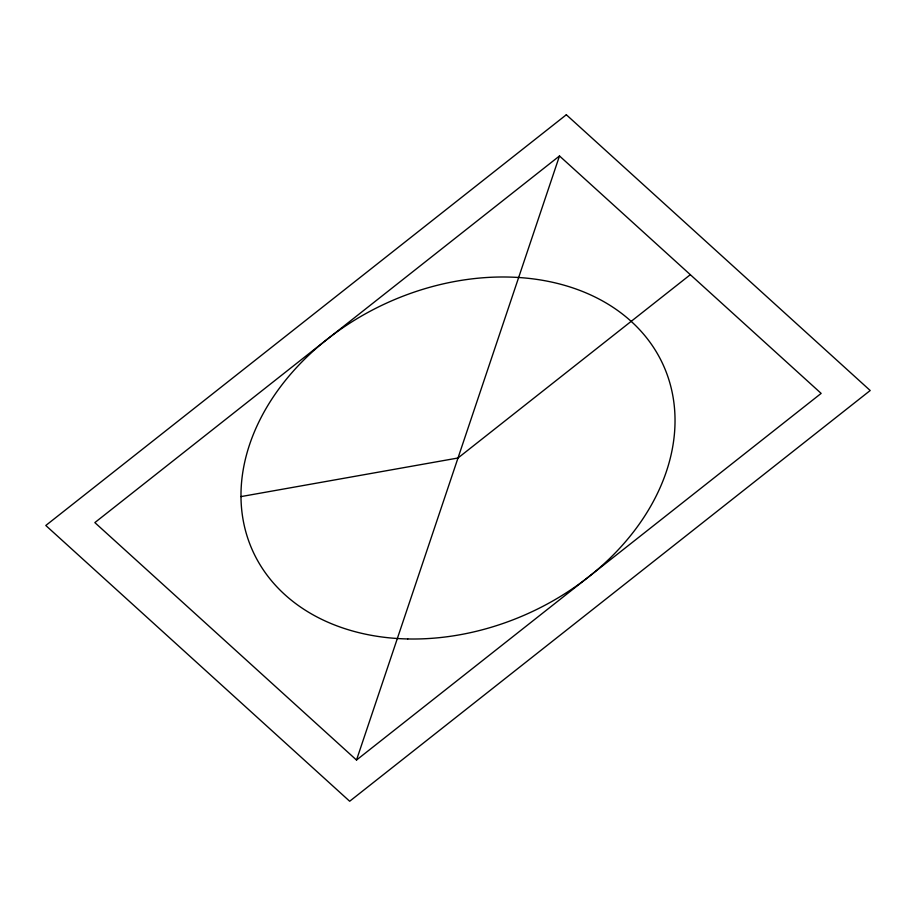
<?xml version="1.0" encoding="UTF-8"?>
<svg xmlns="http://www.w3.org/2000/svg" width="916" height="916" viewBox="0 0 916 916"><rect width="100%" height="100%" fill="white"/><g stroke="black" fill="none" stroke-linecap="round" stroke-linejoin="round"><path stroke-width="1.37" d="M356.507 760.04L559.493 155.96L821.148 393.399L356.507 760.04L94.852 522.601L559.493 155.96M690.321 274.685L458 458L241.045 496.587M566.328 114.752L45.8 525.486L349.672 801.248L870.2 390.514L566.328 114.752M407.757 638.956A225.325 170.571 -24.3 0 0 665.966 371.461A225.325 170.571 -24.3 0 0 300.276 363.583A225.325 170.571 -24.3 0 0 407.757 638.956"/></g></svg>
